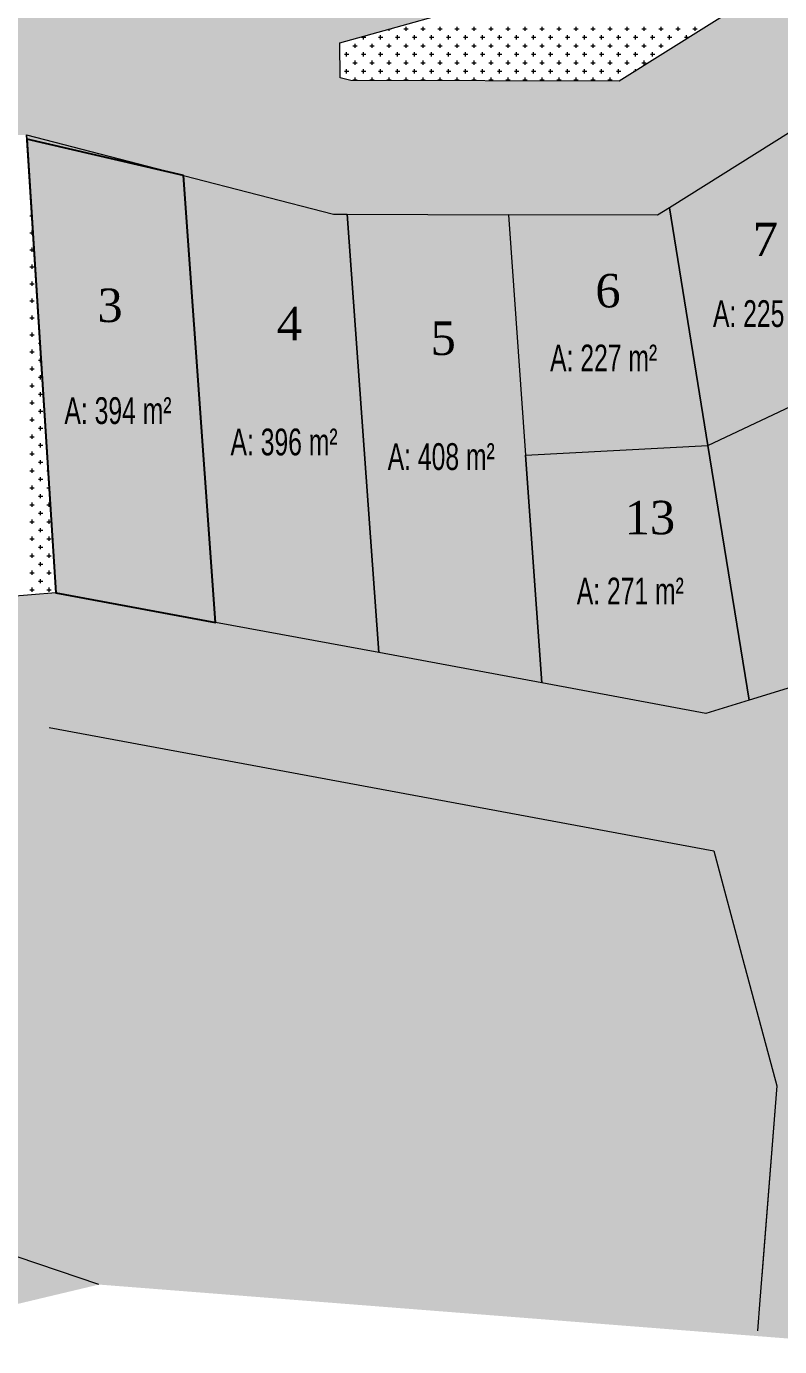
# Model space of a CAD drawing. Header units: metres. Extents: x 476631 to 477421, y 4483749 to 4484052.
# Drawn here: x 476780.6 to 476836.9, y 4483804.2 to 4483902.8 of the extents above; entities that cross this region are included whole.
import ezdxf

# ---------------------------------------------------------------- set-up
doc = ezdxf.new("R2010")
doc.units = ezdxf.units.M
for name, color, linetype, lineweight in [('M2', 1, 'Continuous', 25), ('PL_PARK', 97, 'Continuous', 0), ('serbest', 10, 'Continuous', 0), ('TK_PARSEL', 1, 'Continuous', 0), ('ZC_10', 1, 'Continuous', 0), ('ZC_7', 18, 'Continuous', 0)]:
    doc.layers.add(name, color=color, linetype=linetype, lineweight=lineweight)
doc.styles.add('M2', font='', dxfattribs={"width": 0.9, "height": 12})
doc.styles.get("Standard").update_dxf_attribs({"font": 'TimesNewRoman.ttf'})
doc.styles.get('M2').set_extended_font_data('Swis721 LtCn BT')

msp = doc.modelspace()

# ---------------------------------------------------------------- hatches: boundary and pattern name
at = {"layer": 'M2', "true_color": 0x636466}
h = msp.add_hatch(color=251, dxfattribs=at)
h.dxf.hatch_style = 1
h.paths.add_polyline_path([(476817.077, 4483905.24), (476833.681, 4483916.616), (476839.13, 4483922.108), (476834.161, 4483927.038), (476829.179, 4483922.017), (476814.076, 4483911.67), (476799.249, 4483907.521), (476789.473, 4483904.787), (476804.011, 4483901.585)])
h = msp.add_hatch(color=251, dxfattribs=at)
h.dxf.hatch_style = 1
h.paths.add_polyline_path([(476865.334, 4483912.305), (476867.379, 4483925.396), (476824.883, 4483898.717), (476804.822, 4483898.784), (476804.037, 4483898.987), (476804.566, 4483888.784), (476827.748, 4483888.708)])
h = msp.add_hatch(color=251, dxfattribs=at)
h.dxf.hatch_style = 1
h.paths.add_polyline_path([(476753.518, 4483892.861), (476754.349, 4483894.5), (476780.597, 4483894.714), (476780.597, 4483894.715), (476792.327, 4483891.685), (476803.536, 4483888.789), (476804.566, 4483888.784), (476804.037, 4483898.987), (476804.011, 4483901.585), (476789.473, 4483904.787), (476781.323, 4483904.721), (476781.322, 4483904.72), (476745.753, 4483904.431), (476744.796, 4483892.998), (476767.855, 4483860.964), (476775.985, 4483861.648)])
at = {"layer": 'M2'}
h = msp.add_hatch(color=3, dxfattribs=at)
h.dxf.hatch_style = 1
h.paths.add_polyline_path([(476792.327, 4483891.685), (476780.6, 4483894.714), (476780.597, 4483894.714), (476782.802, 4483860.502), (476794.724, 4483858.289)])
h = msp.add_hatch(color=3, dxfattribs=at)
h.dxf.hatch_style = 1
h.paths.add_polyline_path([(476792.327, 4483891.685), (476780.6, 4483894.714), (476780.597, 4483894.714), (476782.802, 4483860.502), (476794.724, 4483858.289)])
h = msp.add_hatch(color=3, dxfattribs=at)
h.dxf.hatch_style = 1
h.paths.add_polyline_path([(476792.327, 4483891.685), (476780.6, 4483894.714), (476780.597, 4483894.714), (476782.802, 4483860.502), (476794.724, 4483858.289)])
at = {"layer": 'M2', "true_color": 0x636466}
h = msp.add_hatch(color=251, dxfattribs=at)
h.dxf.hatch_style = 1
h.paths.add_polyline_path([(476894.325, 4483871.143), (476883.383, 4483881.378), (476878.882, 4483875.63), (476866.431, 4483873.697), (476865.357, 4483873.531), (476860.037, 4483863.929), (476852.834, 4483858.087), (476831.364, 4483851.488), (476831.953, 4483841.207), (476841.518, 4483844.146), (476857.627, 4483849.098), (476867.843, 4483857.385), (476871.255, 4483863.543), (476871.255, 4483863.543, -0.231724), (476872.698, 4483864.55), (476873.405, 4483864.66), (476874.113, 4483864.77, -0.118595), (476875.045, 4483864.693)])
h = msp.add_hatch(color=251, dxfattribs=at)
h.dxf.hatch_style = 1
h.paths.add_polyline_path([(476782.805, 4483860.501), (476779.114, 4483860.19), (476779.114, 4483860.208), (476775.985, 4483861.648), (476767.855, 4483860.964), (476767.03, 4483859.173), (476776.687, 4483849.95), (476782.3, 4483850.423), (476831.953, 4483841.207), (476831.364, 4483851.488)])
h = msp.add_hatch(color=251, dxfattribs=at)
h.dxf.hatch_style = 1
h.paths.add_polyline_path([(476762.108, 4483816.903), (476730.459, 4483830.136), (476730.286, 4483832.005), (476721.573, 4483838.246), (476726.272, 4483824.301), (476744.832, 4483816.541), (476757.288, 4483811.333), (476773.205, 4483805.753), (476786.012, 4483808.806), (476773.744, 4483812.878)])
at = {"layer": 'serbest'}
h = msp.add_hatch(color=4, dxfattribs=at)
h.dxf.hatch_style = 1
h.paths.add_polyline_path([(476792.327, 4483891.685), (476780.6, 4483894.714), (476780.597, 4483894.714), (476782.802, 4483860.502), (476794.724, 4483858.289)])
h = msp.add_hatch(color=14, dxfattribs=at)
h.dxf.hatch_style = 1
h.paths.add_polyline_path([(476837.725, 4483894.972), (476828.643, 4483889.27), (476831.515, 4483871.5), (476844.767, 4483877.779)])
h = msp.add_hatch(color=4, dxfattribs=at)
h.dxf.hatch_style = 1
h.paths.add_polyline_path([(476804.566, 4483888.784), (476803.536, 4483888.789), (476792.327, 4483891.685), (476794.724, 4483858.289), (476806.917, 4483856.025)])
h = msp.add_hatch(color=4, dxfattribs=at)
h.dxf.hatch_style = 1
h.paths.add_polyline_path([(476817.888, 4483870.791), (476816.6, 4483888.744), (476804.566, 4483888.784), (476806.917, 4483856.025), (476819.111, 4483853.762)])
h = msp.add_hatch(color=14, dxfattribs=at)
h.dxf.hatch_style = 1
h.paths.add_polyline_path([(476828.643, 4483889.27), (476827.748, 4483888.708), (476816.6, 4483888.744), (476817.888, 4483870.791), (476831.515, 4483871.5)])
h = msp.add_hatch(color=4, dxfattribs=at)
h.dxf.hatch_style = 1
h.paths.add_polyline_path([(476844.767, 4483877.779), (476831.515, 4483871.5), (476834.589, 4483852.479), (476852.834, 4483858.087)])
h = msp.add_hatch(color=14, dxfattribs=at)
h.dxf.hatch_style = 1
h.paths.add_polyline_path([(476831.515, 4483871.5), (476817.888, 4483870.791), (476819.111, 4483853.762), (476831.364, 4483851.488), (476834.589, 4483852.479)])
at = {"layer": 'TK_PARSEL', "true_color": 0x136734}
h = msp.add_hatch(color=116, dxfattribs=at)
h.dxf.hatch_style = 1
h.paths.add_polyline_path([(476836.659, 4483823.649), (476831.953, 4483841.207), (476782.3, 4483850.423), (476777.593, 4483850.026), (476773.752, 4483812.959), (476786.012, 4483808.806), (476835.196, 4483804.955)])
h = msp.add_hatch(color=116, dxfattribs=at)
h.dxf.hatch_style = 1
h.paths.add_polyline_path([(476841.518, 4483844.146), (476831.953, 4483841.207), (476834.129, 4483833.09), (476836.659, 4483823.649), (476835.196, 4483804.955), (476845.157, 4483804.171), (476846.462, 4483820.754), (476846.462, 4483820.754), (476846.763, 4483824.577)])

# ---------------------------------------------------------------- linework, layer by layer
at = {"layer": 'M2'}
msp.add_lwpolyline([(476792.327, 4483891.685), (476780.618, 4483894.385), (476782.801, 4483860.502), (476794.724, 4483858.289), (476792.327, 4483891.685)], dxfattribs=at)
at = {"layer": 'PL_PARK', "color": 3}
for p, q in [((476846.246, 4483912.129), (476824.883, 4483898.717)), ((476804.011, 4483901.585), (476817.077, 4483905.24)), ((476804.037, 4483898.987), (476804.011, 4483901.585)), ((476804.822, 4483898.784), (476804.037, 4483898.987)), ((476824.883, 4483898.717), (476804.822, 4483898.784)), ((476780.596, 4483894.714), (476782.801, 4483860.501)), ((476782.801, 4483860.501), (476779.147, 4483860.193))]:
    msp.add_line(p, q, dxfattribs=at)
at = {"layer": 'PL_PARK', "color": 3, "linetype": 'Continuous'}
for p, q in [((476807.689, 4483902.481), (476807.689, 4483902.614)), ((476807.783, 4483902.64), (476807.847, 4483902.64)), ((476808.8, 4483902.64), (476809.117, 4483902.64)), ((476808.959, 4483902.481), (476808.959, 4483902.799)), ((476810.07, 4483902.64), (476810.387, 4483902.64)), ((476810.229, 4483902.481), (476810.229, 4483902.799)), ((476811.34, 4483902.64), (476811.657, 4483902.64)), ((476811.499, 4483902.481), (476811.499, 4483902.799)), ((476812.61, 4483902.64), (476812.927, 4483902.64)), ((476812.769, 4483902.481), (476812.769, 4483902.799)), ((476813.88, 4483902.64), (476814.197, 4483902.64)), ((476814.039, 4483902.481), (476814.039, 4483902.799)), ((476815.15, 4483902.64), (476815.467, 4483902.64)), ((476815.309, 4483902.481), (476815.309, 4483902.799)), ((476816.42, 4483902.64), (476816.737, 4483902.64)), ((476816.579, 4483902.481), (476816.579, 4483902.799)), ((476817.69, 4483902.64), (476818.007, 4483902.64)), ((476817.849, 4483902.481), (476817.849, 4483902.799)), ((476818.96, 4483902.64), (476819.277, 4483902.64)), ((476819.119, 4483902.481), (476819.119, 4483902.799)), ((476820.23, 4483902.64), (476820.547, 4483902.64)), ((476820.389, 4483902.481), (476820.389, 4483902.799)), ((476821.5, 4483902.64), (476821.817, 4483902.64)), ((476821.659, 4483902.481), (476821.659, 4483902.799)), ((476822.77, 4483902.64), (476823.087, 4483902.64)), ((476822.929, 4483902.481), (476822.929, 4483902.799)), ((476824.04, 4483902.64), (476824.357, 4483902.64)), ((476824.199, 4483902.481), (476824.199, 4483902.799)), ((476825.31, 4483902.64), (476825.627, 4483902.64)), ((476825.469, 4483902.481), (476825.469, 4483902.799)), ((476826.58, 4483902.64), (476826.897, 4483902.64)), ((476826.739, 4483902.481), (476826.739, 4483902.799)), ((476827.85, 4483902.64), (476828.167, 4483902.64)), ((476828.009, 4483902.481), (476828.009, 4483902.799)), ((476829.12, 4483902.64), (476829.438, 4483902.64)), ((476829.279, 4483902.481), (476829.279, 4483902.799)), ((476830.39, 4483902.64), (476830.708, 4483902.64)), ((476830.549, 4483902.481), (476830.549, 4483902.799)), ((476805.149, 4483901.211), (476805.149, 4483901.529)), ((476805.625, 4483902.005), (476805.942, 4483902.005)), ((476805.784, 4483901.846), (476805.784, 4483902.081)), ((476806.419, 4483901.211), (476806.419, 4483901.529)), ((476806.895, 4483902.005), (476807.212, 4483902.005)), ((476807.054, 4483901.846), (476807.054, 4483902.164)), ((476807.689, 4483901.211), (476807.689, 4483901.529)), ((476808.165, 4483902.005), (476808.482, 4483902.005)), ((476808.324, 4483901.846), (476808.324, 4483902.164)), ((476808.959, 4483901.211), (476808.959, 4483901.529)), ((476809.435, 4483902.005), (476809.752, 4483902.005)), ((476809.594, 4483901.846), (476809.594, 4483902.164)), ((476810.229, 4483901.211), (476810.229, 4483901.529)), ((476810.705, 4483902.005), (476811.023, 4483902.005)), ((476810.864, 4483901.846), (476810.864, 4483902.164)), ((476811.499, 4483901.211), (476811.499, 4483901.529)), ((476811.975, 4483902.005), (476812.292, 4483902.005)), ((476812.134, 4483901.846), (476812.134, 4483902.164)), ((476812.769, 4483901.211), (476812.769, 4483901.529)), ((476813.245, 4483902.005), (476813.562, 4483902.005)), ((476813.404, 4483901.846), (476813.404, 4483902.164)), ((476814.039, 4483901.211), (476814.039, 4483901.529)), ((476814.515, 4483902.005), (476814.833, 4483902.005)), ((476814.674, 4483901.846), (476814.674, 4483902.164)), ((476815.309, 4483901.211), (476815.309, 4483901.529)), ((476815.785, 4483902.005), (476816.102, 4483902.005)), ((476815.944, 4483901.846), (476815.944, 4483902.164)), ((476816.579, 4483901.211), (476816.579, 4483901.529)), ((476817.055, 4483902.005), (476817.373, 4483902.005)), ((476817.214, 4483901.846), (476817.214, 4483902.164)), ((476817.849, 4483901.211), (476817.849, 4483901.529)), ((476818.325, 4483902.005), (476818.643, 4483902.005)), ((476818.484, 4483901.846), (476818.484, 4483902.164)), ((476819.119, 4483901.211), (476819.119, 4483901.529)), ((476819.595, 4483902.005), (476819.913, 4483902.005)), ((476819.754, 4483901.846), (476819.754, 4483902.164)), ((476820.389, 4483901.211), (476820.389, 4483901.529)), ((476820.865, 4483902.005), (476821.183, 4483902.005)), ((476821.024, 4483901.846), (476821.024, 4483902.164)), ((476821.659, 4483901.211), (476821.659, 4483901.529)), ((476822.135, 4483902.005), (476822.453, 4483902.005)), ((476822.294, 4483901.846), (476822.294, 4483902.164)), ((476822.929, 4483901.211), (476822.929, 4483901.529)), ((476823.405, 4483902.005), (476823.723, 4483902.005)), ((476823.564, 4483901.846), (476823.564, 4483902.164)), ((476824.199, 4483901.211), (476824.199, 4483901.529)), ((476824.675, 4483902.005), (476824.993, 4483902.005)), ((476824.834, 4483901.846), (476824.834, 4483902.164)), ((476825.469, 4483901.211), (476825.469, 4483901.529)), ((476825.945, 4483902.005), (476826.263, 4483902.005)), ((476826.104, 4483901.846), (476826.104, 4483902.164)), ((476826.739, 4483901.211), (476826.739, 4483901.529)), ((476827.215, 4483902.005), (476827.533, 4483902.005)), ((476827.374, 4483901.846), (476827.374, 4483902.164)), ((476828.009, 4483901.211), (476828.009, 4483901.529)), ((476828.485, 4483902.005), (476828.803, 4483902.005)), ((476828.644, 4483901.846), (476828.644, 4483902.164)), ((476829.279, 4483901.476), (476829.279, 4483901.529)), ((476829.755, 4483902.005), (476830.073, 4483902.005)), ((476829.914, 4483901.875), (476829.914, 4483902.164)), ((476804.013, 4483901.37), (476804.037, 4483901.37)), ((476804.355, 4483900.735), (476804.672, 4483900.735)), ((476804.514, 4483900.576), (476804.514, 4483900.894)), ((476804.99, 4483901.37), (476805.307, 4483901.37)), ((476805.625, 4483900.735), (476805.942, 4483900.735)), ((476805.784, 4483900.576), (476805.784, 4483900.894)), ((476806.26, 4483901.37), (476806.577, 4483901.37)), ((476806.895, 4483900.735), (476807.212, 4483900.735)), ((476807.054, 4483900.576), (476807.054, 4483900.894)), ((476807.53, 4483901.37), (476807.847, 4483901.37)), ((476808.165, 4483900.735), (476808.482, 4483900.735)), ((476808.324, 4483900.576), (476808.324, 4483900.894)), ((476808.8, 4483901.37), (476809.117, 4483901.37)), ((476809.435, 4483900.735), (476809.752, 4483900.735)), ((476809.594, 4483900.576), (476809.594, 4483900.894)), ((476810.07, 4483901.37), (476810.387, 4483901.37)), ((476810.705, 4483900.735), (476811.023, 4483900.735)), ((476810.864, 4483900.576), (476810.864, 4483900.894)), ((476811.34, 4483901.37), (476811.657, 4483901.37)), ((476811.975, 4483900.735), (476812.292, 4483900.735)), ((476812.134, 4483900.576), (476812.134, 4483900.894)), ((476812.61, 4483901.37), (476812.927, 4483901.37)), ((476813.245, 4483900.735), (476813.562, 4483900.735)), ((476813.404, 4483900.576), (476813.404, 4483900.894)), ((476813.88, 4483901.37), (476814.197, 4483901.37)), ((476814.515, 4483900.735), (476814.833, 4483900.735)), ((476814.674, 4483900.576), (476814.674, 4483900.894)), ((476815.15, 4483901.37), (476815.467, 4483901.37)), ((476815.785, 4483900.735), (476816.102, 4483900.735)), ((476815.944, 4483900.576), (476815.944, 4483900.894)), ((476816.42, 4483901.37), (476816.737, 4483901.37)), ((476817.055, 4483900.735), (476817.373, 4483900.735)), ((476817.214, 4483900.576), (476817.214, 4483900.894)), ((476817.69, 4483901.37), (476818.007, 4483901.37)), ((476818.325, 4483900.735), (476818.643, 4483900.735)), ((476818.484, 4483900.576), (476818.484, 4483900.894)), ((476818.96, 4483901.37), (476819.277, 4483901.37)), ((476819.595, 4483900.735), (476819.913, 4483900.735)), ((476819.754, 4483900.576), (476819.754, 4483900.894)), ((476820.23, 4483901.37), (476820.547, 4483901.37)), ((476820.865, 4483900.735), (476821.183, 4483900.735)), ((476821.024, 4483900.576), (476821.024, 4483900.894)), ((476821.5, 4483901.37), (476821.817, 4483901.37)), ((476822.135, 4483900.735), (476822.453, 4483900.735)), ((476822.294, 4483900.576), (476822.294, 4483900.894)), ((476822.77, 4483901.37), (476823.087, 4483901.37)), ((476823.405, 4483900.735), (476823.723, 4483900.735)), ((476823.564, 4483900.576), (476823.564, 4483900.894)), ((476824.04, 4483901.37), (476824.357, 4483901.37)), ((476824.675, 4483900.735), (476824.993, 4483900.735)), ((476824.834, 4483900.576), (476824.834, 4483900.894)), ((476825.31, 4483901.37), (476825.627, 4483901.37)), ((476825.945, 4483900.735), (476826.263, 4483900.735)), ((476826.104, 4483900.576), (476826.104, 4483900.894)), ((476826.58, 4483901.37), (476826.897, 4483901.37)), ((476827.215, 4483900.735), (476827.533, 4483900.735)), ((476827.374, 4483900.576), (476827.374, 4483900.894)), ((476827.85, 4483901.37), (476828.167, 4483901.37)), ((476804.026, 4483900.1), (476804.037, 4483900.1)), ((476804.514, 4483899.306), (476804.514, 4483899.624)), ((476804.99, 4483900.1), (476805.307, 4483900.1)), ((476805.149, 4483899.941), (476805.149, 4483900.259)), ((476805.784, 4483899.306), (476805.784, 4483899.624)), ((476806.26, 4483900.1), (476806.577, 4483900.1)), ((476806.419, 4483899.941), (476806.419, 4483900.259)), ((476807.054, 4483899.306), (476807.054, 4483899.624)), ((476807.53, 4483900.1), (476807.847, 4483900.1)), ((476807.689, 4483899.941), (476807.689, 4483900.259)), ((476808.324, 4483899.306), (476808.324, 4483899.624)), ((476808.8, 4483900.1), (476809.117, 4483900.1)), ((476808.959, 4483899.941), (476808.959, 4483900.259)), ((476809.594, 4483899.306), (476809.594, 4483899.624)), ((476810.07, 4483900.1), (476810.387, 4483900.1)), ((476810.229, 4483899.941), (476810.229, 4483900.259)), ((476810.864, 4483899.306), (476810.864, 4483899.624)), ((476811.34, 4483900.1), (476811.657, 4483900.1)), ((476811.499, 4483899.941), (476811.499, 4483900.259)), ((476812.134, 4483899.306), (476812.134, 4483899.624)), ((476812.61, 4483900.1), (476812.927, 4483900.1)), ((476812.769, 4483899.941), (476812.769, 4483900.259)), ((476813.404, 4483899.306), (476813.404, 4483899.624)), ((476813.88, 4483900.1), (476814.197, 4483900.1)), ((476814.039, 4483899.941), (476814.039, 4483900.259)), ((476814.674, 4483899.306), (476814.674, 4483899.624)), ((476815.15, 4483900.1), (476815.467, 4483900.1)), ((476815.309, 4483899.941), (476815.309, 4483900.259)), ((476815.944, 4483899.306), (476815.944, 4483899.624)), ((476816.42, 4483900.1), (476816.737, 4483900.1)), ((476816.579, 4483899.941), (476816.579, 4483900.259)), ((476817.214, 4483899.306), (476817.214, 4483899.624)), ((476817.69, 4483900.1), (476818.007, 4483900.1)), ((476817.849, 4483899.941), (476817.849, 4483900.259)), ((476818.484, 4483899.306), (476818.484, 4483899.624)), ((476818.96, 4483900.1), (476819.277, 4483900.1)), ((476819.119, 4483899.941), (476819.119, 4483900.259)), ((476819.754, 4483899.306), (476819.754, 4483899.624)), ((476820.23, 4483900.1), (476820.547, 4483900.1)), ((476820.389, 4483899.941), (476820.389, 4483900.259)), ((476821.024, 4483899.306), (476821.024, 4483899.624)), ((476821.5, 4483900.1), (476821.817, 4483900.1)), ((476821.659, 4483899.941), (476821.659, 4483900.259)), ((476822.294, 4483899.306), (476822.294, 4483899.624)), ((476822.77, 4483900.1), (476823.087, 4483900.1)), ((476822.929, 4483899.941), (476822.929, 4483900.259)), ((476823.564, 4483899.306), (476823.564, 4483899.624)), ((476824.04, 4483900.1), (476824.357, 4483900.1)), ((476824.199, 4483899.941), (476824.199, 4483900.259)), ((476824.834, 4483899.306), (476824.834, 4483899.624)), ((476825.31, 4483900.1), (476825.627, 4483900.1)), ((476825.469, 4483899.941), (476825.469, 4483900.259)), ((476826.104, 4483899.483), (476826.104, 4483899.624)), ((476826.58, 4483900.1), (476826.897, 4483900.1)), ((476826.739, 4483899.941), (476826.739, 4483900.259)), ((476804.355, 4483899.465), (476804.672, 4483899.465)), ((476804.99, 4483898.83), (476805.307, 4483898.83)), ((476805.149, 4483898.783), (476805.149, 4483898.989)), ((476805.625, 4483899.465), (476805.942, 4483899.465)), ((476806.26, 4483898.83), (476806.577, 4483898.83)), ((476806.419, 4483898.779), (476806.419, 4483898.989)), ((476806.895, 4483899.465), (476807.212, 4483899.465)), ((476807.53, 4483898.83), (476807.847, 4483898.83)), ((476807.689, 4483898.775), (476807.689, 4483898.989)), ((476808.165, 4483899.465), (476808.482, 4483899.465)), ((476808.8, 4483898.83), (476809.117, 4483898.83)), ((476808.959, 4483898.77), (476808.959, 4483898.989)), ((476809.435, 4483899.465), (476809.752, 4483899.465)), ((476810.07, 4483898.83), (476810.387, 4483898.83)), ((476810.229, 4483898.766), (476810.229, 4483898.989)), ((476810.705, 4483899.465), (476811.023, 4483899.465)), ((476811.34, 4483898.83), (476811.657, 4483898.83)), ((476811.499, 4483898.762), (476811.499, 4483898.989)), ((476811.975, 4483899.465), (476812.292, 4483899.465)), ((476812.61, 4483898.83), (476812.927, 4483898.83)), ((476812.769, 4483898.757), (476812.769, 4483898.989)), ((476813.245, 4483899.465), (476813.562, 4483899.465)), ((476813.88, 4483898.83), (476814.197, 4483898.83)), ((476814.039, 4483898.753), (476814.039, 4483898.989)), ((476814.515, 4483899.465), (476814.833, 4483899.465)), ((476815.15, 4483898.83), (476815.467, 4483898.83)), ((476815.309, 4483898.749), (476815.309, 4483898.989)), ((476815.785, 4483899.465), (476816.102, 4483899.465)), ((476816.42, 4483898.83), (476816.737, 4483898.83)), ((476816.579, 4483898.745), (476816.579, 4483898.989)), ((476817.055, 4483899.465), (476817.373, 4483899.465)), ((476817.69, 4483898.83), (476818.007, 4483898.83)), ((476817.849, 4483898.74), (476817.849, 4483898.989)), ((476818.325, 4483899.465), (476818.643, 4483899.465)), ((476818.96, 4483898.83), (476819.277, 4483898.83)), ((476819.119, 4483898.736), (476819.119, 4483898.989)), ((476819.595, 4483899.465), (476819.913, 4483899.465)), ((476820.23, 4483898.83), (476820.547, 4483898.83)), ((476820.389, 4483898.732), (476820.389, 4483898.989)), ((476820.865, 4483899.465), (476821.183, 4483899.465)), ((476821.5, 4483898.83), (476821.817, 4483898.83)), ((476821.659, 4483898.728), (476821.659, 4483898.989)), ((476822.135, 4483899.465), (476822.453, 4483899.465)), ((476822.77, 4483898.83), (476823.087, 4483898.83)), ((476822.929, 4483898.723), (476822.929, 4483898.989)), ((476823.405, 4483899.465), (476823.723, 4483899.465)), ((476824.04, 4483898.83), (476824.357, 4483898.83)), ((476824.199, 4483898.719), (476824.199, 4483898.989)), ((476824.675, 4483899.465), (476824.993, 4483899.465)), ((476825.945, 4483899.465), (476826.075, 4483899.465)), ((476780.86, 4483889.94), (476780.904, 4483889.94)), ((476780.86, 4483888.67), (476780.985, 4483888.67)), ((476780.86, 4483887.4), (476781.067, 4483887.4)), ((476781.019, 4483887.241), (476781.019, 4483887.559)), ((476780.86, 4483886.13), (476781.149, 4483886.13)), ((476781.019, 4483885.971), (476781.019, 4483886.289)), ((476780.86, 4483884.86), (476781.177, 4483884.86)), ((476781.019, 4483884.701), (476781.019, 4483885.019)), ((476780.86, 4483883.59), (476781.177, 4483883.59)), ((476781.019, 4483883.431), (476781.019, 4483883.749)), ((476780.86, 4483882.32), (476781.177, 4483882.32)), ((476781.019, 4483882.161), (476781.019, 4483882.479)), ((476780.86, 4483881.05), (476781.177, 4483881.05)), ((476781.019, 4483880.891), (476781.019, 4483881.209)), ((476781.019, 4483879.621), (476781.019, 4483879.939)), ((476781.495, 4483880.415), (476781.518, 4483880.415)), ((476780.86, 4483879.78), (476781.177, 4483879.78)), ((476781.495, 4483879.145), (476781.599, 4483879.145)), ((476780.86, 4483878.51), (476781.177, 4483878.51)), ((476781.019, 4483878.351), (476781.019, 4483878.669)), ((476781.495, 4483877.875), (476781.681, 4483877.875)), ((476781.654, 4483877.716), (476781.654, 4483878.034)), ((476780.86, 4483877.24), (476781.177, 4483877.24)), ((476781.019, 4483877.081), (476781.019, 4483877.399)), ((476780.86, 4483875.97), (476781.177, 4483875.97)), ((476781.019, 4483875.811), (476781.019, 4483876.129)), ((476781.495, 4483876.605), (476781.763, 4483876.605)), ((476781.654, 4483876.446), (476781.654, 4483876.764)), ((476781.495, 4483875.335), (476781.812, 4483875.335)), ((476781.654, 4483875.176), (476781.654, 4483875.494)), ((476780.86, 4483874.7), (476781.177, 4483874.7)), ((476781.019, 4483874.541), (476781.019, 4483874.859)), ((476781.495, 4483874.065), (476781.812, 4483874.065)), ((476781.654, 4483873.906), (476781.654, 4483874.224)), ((476780.86, 4483873.43), (476781.177, 4483873.43)), ((476781.019, 4483873.271), (476781.019, 4483873.589)), ((476781.654, 4483872.636), (476781.654, 4483872.954)), ((476780.86, 4483872.16), (476781.177, 4483872.16)), ((476781.019, 4483872.001), (476781.019, 4483872.319)), ((476781.495, 4483872.795), (476781.812, 4483872.795)), ((476781.019, 4483870.731), (476781.019, 4483871.049)), ((476781.495, 4483871.525), (476781.812, 4483871.525)), ((476781.654, 4483871.366), (476781.654, 4483871.684)), ((476780.86, 4483870.89), (476781.177, 4483870.89)), ((476781.495, 4483870.255), (476781.812, 4483870.255)), ((476781.654, 4483870.096), (476781.654, 4483870.414)), ((476782.13, 4483870.89), (476782.131, 4483870.89)), ((476780.86, 4483869.62), (476781.177, 4483869.62)), ((476781.019, 4483869.461), (476781.019, 4483869.779)), ((476781.495, 4483868.985), (476781.812, 4483868.985)), ((476781.654, 4483868.826), (476781.654, 4483869.144)), ((476782.13, 4483869.62), (476782.213, 4483869.62)), ((476780.86, 4483868.35), (476781.177, 4483868.35)), ((476781.019, 4483868.191), (476781.019, 4483868.509)), ((476782.13, 4483868.35), (476782.295, 4483868.35)), ((476782.289, 4483868.191), (476782.289, 4483868.449)), ((476780.86, 4483867.08), (476781.177, 4483867.08)), ((476781.019, 4483866.921), (476781.019, 4483867.239)), ((476781.495, 4483867.715), (476781.812, 4483867.715)), ((476781.654, 4483867.556), (476781.654, 4483867.874)), ((476782.13, 4483867.08), (476782.377, 4483867.08)), ((476782.289, 4483866.921), (476782.289, 4483867.239)), ((476781.495, 4483866.445), (476781.812, 4483866.445)), ((476781.654, 4483866.286), (476781.654, 4483866.604)), ((476780.86, 4483865.81), (476781.177, 4483865.81)), ((476781.019, 4483865.651), (476781.019, 4483865.969)), ((476781.495, 4483865.175), (476781.812, 4483865.175)), ((476781.654, 4483865.016), (476781.654, 4483865.334)), ((476782.13, 4483865.81), (476782.447, 4483865.81)), ((476782.289, 4483865.651), (476782.289, 4483865.969)), ((476780.86, 4483864.54), (476781.177, 4483864.54)), ((476781.019, 4483864.381), (476781.019, 4483864.699)), ((476781.654, 4483863.746), (476781.654, 4483864.064)), ((476782.13, 4483864.54), (476782.447, 4483864.54)), ((476782.289, 4483864.381), (476782.289, 4483864.699)), ((476780.86, 4483863.27), (476781.177, 4483863.27)), ((476781.019, 4483863.111), (476781.019, 4483863.429)), ((476781.495, 4483863.905), (476781.812, 4483863.905)), ((476782.13, 4483863.27), (476782.447, 4483863.27)), ((476782.289, 4483863.111), (476782.289, 4483863.429)), ((476781.019, 4483861.841), (476781.019, 4483862.159)), ((476781.495, 4483862.635), (476781.812, 4483862.635)), ((476781.654, 4483862.476), (476781.654, 4483862.794)), ((476782.289, 4483861.841), (476782.289, 4483862.159)), ((476780.86, 4483862), (476781.177, 4483862)), ((476781.495, 4483861.365), (476781.812, 4483861.365)), ((476781.654, 4483861.206), (476781.654, 4483861.524)), ((476782.13, 4483862), (476782.447, 4483862)), ((476780.86, 4483860.73), (476781.177, 4483860.73)), ((476781.019, 4483860.571), (476781.019, 4483860.889)), ((476782.13, 4483860.73), (476782.447, 4483860.73)), ((476782.289, 4483860.571), (476782.289, 4483860.889))]:
    msp.add_line(p, q, dxfattribs=at)
at = {"layer": 'TK_PARSEL'}
for p, q in [((476782.802, 4483860.502), (476780.597, 4483894.715)), ((476780.597, 4483894.715), (476792.327, 4483891.685)), ((476837.725, 4483894.972), (476828.643, 4483889.27)), ((476792.327, 4483891.685), (476794.724, 4483858.289)), ((476794.724, 4483858.289), (476792.327, 4483891.685)), ((476792.327, 4483891.685), (476803.536, 4483888.789)), ((476803.536, 4483888.789), (476804.566, 4483888.784)), ((476804.566, 4483888.784), (476806.917, 4483856.025)), ((476806.917, 4483856.025), (476804.566, 4483888.784)), ((476804.566, 4483888.784), (476816.6, 4483888.744)), ((476816.6, 4483888.744), (476817.888, 4483870.791)), ((476827.748, 4483888.708), (476816.6, 4483888.744)), ((476816.6, 4483888.744), (476817.888, 4483870.791)), ((476828.643, 4483889.27), (476827.748, 4483888.708)), ((476831.515, 4483871.5), (476828.643, 4483889.27)), ((476828.643, 4483889.27), (476831.515, 4483871.5)), ((476831.515, 4483871.5), (476844.767, 4483877.779)), ((476831.515, 4483871.5), (476844.767, 4483877.779)), ((476817.888, 4483870.791), (476831.515, 4483871.5)), ((476817.888, 4483870.791), (476831.515, 4483871.5)), ((476831.515, 4483871.5), (476831.515, 4483871.5)), ((476834.589, 4483852.479), (476831.515, 4483871.5)), ((476831.515, 4483871.5), (476831.515, 4483871.5)), ((476831.515, 4483871.5), (476834.589, 4483852.479)), ((476817.888, 4483870.791), (476819.111, 4483853.762)), ((476817.888, 4483870.791), (476817.888, 4483870.791)), ((476819.111, 4483853.762), (476817.888, 4483870.791)), ((476794.724, 4483858.289), (476782.802, 4483860.502)), ((476782.802, 4483860.502), (476782.802, 4483860.502)), ((476806.917, 4483856.025), (476794.724, 4483858.289)), ((476794.724, 4483858.289), (476794.724, 4483858.289)), ((476852.834, 4483858.087), (476834.589, 4483852.479)), ((476819.111, 4483853.762), (476806.917, 4483856.025)), ((476806.917, 4483856.025), (476806.917, 4483856.025)), ((476831.364, 4483851.488), (476819.111, 4483853.762)), ((476819.111, 4483853.762), (476819.111, 4483853.762)), ((476834.589, 4483852.479), (476831.364, 4483851.488))]:
    msp.add_line(p, q, dxfattribs=at)
at = {"layer": 'ZC_10'}
for p, q in [((476782.3, 4483850.423, 218.1), (476831.953, 4483841.207, 218.1)), ((476782.3, 4483850.423, 218.1), (476831.953, 4483841.207, 218.1)), ((476782.3, 4483850.423, 218.1), (476831.953, 4483841.207, 218.1)), ((476782.3, 4483850.423, 218.1), (476831.953, 4483841.207, 218.1)), ((476831.953, 4483841.207, 218.1), (476834.129, 4483833.09, 218.1)), ((476831.953, 4483841.207, 218.1), (476834.129, 4483833.09, 218.1)), ((476831.953, 4483841.207, 218.1), (476834.129, 4483833.09, 218.1)), ((476831.953, 4483841.207, 218.1), (476834.129, 4483833.09, 218.1)), ((476834.129, 4483833.089, 218.1), (476836.659, 4483823.649, 218.1)), ((476834.129, 4483833.089, 218.1), (476836.659, 4483823.649, 218.1)), ((476834.129, 4483833.089, 218.1), (476836.659, 4483823.649, 218.1)), ((476834.129, 4483833.089, 218.1), (476836.659, 4483823.649, 218.1)), ((476836.659, 4483823.649, 218.1), (476835.398, 4483807.63, 218.1)), ((476836.659, 4483823.649, 218.1), (476835.398, 4483807.63, 218.1)), ((476836.659, 4483823.649, 218.1), (476835.543, 4483809.465, 218.1)), ((476836.659, 4483823.649, 218.1), (476835.543, 4483809.465, 218.1)), ((476835.398, 4483807.63, 218.1), (476835.22, 4483805.361, 218.1)), ((476835.398, 4483807.63, 218.1), (476835.22, 4483805.361, 218.1))]:
    msp.add_line(p, q, dxfattribs=at)
at = {"layer": 'ZC_7'}
msp.add_line((476786.012, 4483808.806, 218.1), (476773.752, 4483812.959, 218.1), dxfattribs=at)
msp.add_line((476786.012, 4483808.806, 218.1), (476773.752, 4483812.959, 218.1), dxfattribs=at)
msp.add_line((476786.012, 4483808.806, 218.1), (476773.752, 4483812.959, 218.1), dxfattribs=at)
msp.add_line((476786.012, 4483808.806, 218.1), (476773.752, 4483812.959, 218.1), dxfattribs=at)

# ---------------------------------------------------------------- texts
at = {"layer": 'M2', "color": 14, "style": 'M2', "width": 0.9}
for s, p in [('A: 225 m²', (476831.887, 4483880.36)), ('A: 227 m²', (476819.719, 4483877.044)), ('A: 271 m²', (476821.71, 4483859.627))]:
    msp.add_text(s, height=2, dxfattribs=at).set_placement(p)
at = {"layer": 'M2', "color": 1, "style": 'M2', "width": 0.9}
for s, p in [('A: 394 m²', (476783.437, 4483873.11)), ('A: 396 m²', (476795.845, 4483870.767)), ('A: 408 m²', (476807.587, 4483869.676))]:
    msp.add_text(s, height=2, dxfattribs=at).set_placement(p)
at = {"layer": 'serbest', "char_height": 2.5, "attachment_point": 1}
for s, insert in [('7', (476834.86, 4483888.151)), ('6', (476823.099, 4483884.323)), ('3', (476785.901, 4483883.23)), ('4', (476799.303, 4483881.863)), ('5', (476810.791, 4483880.769)), ('13', (476825.287, 4483867.372))]:
    msp.add_mtext_dynamic_manual_height_columns(s, width=11.84476, gutter_width=12.5, heights=[0], dxfattribs=dict(at, insert=insert))

doc.saveas('drawing.dxf')
